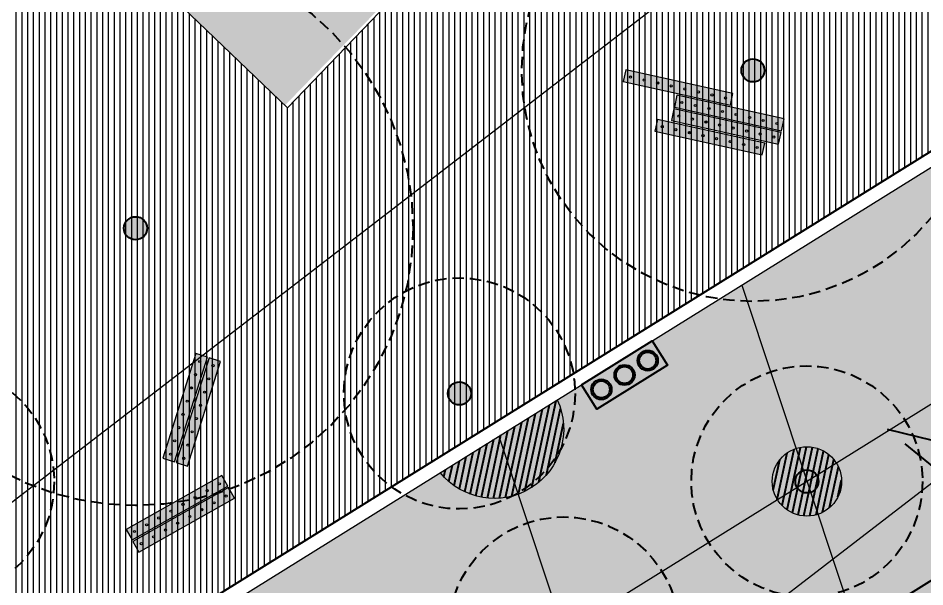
# Model space of a CAD drawing. Header units: metres. Extents: x 678805 to 1359287, y 2747329 to 5497370.
# Drawn here: x 679790.96 to 679810.57, y 2748713.14 to 2748725.44 of the extents above; entities that cross this region are included whole.
import ezdxf
from ezdxf.enums import TextEntityAlignment as Align

# ---------------------------------------------------------------- set-up
doc = ezdxf.new("R2010")
doc.units = ezdxf.units.M
doc.linetypes.add('XREF_MON_GENERAL_LAYOUT$0$DASHEDX2', pattern=[1.5, 1, -0.5])
doc.linetypes.add('XREF_MON_SFT_TREES$0$HIDDEN', pattern=[0.375, 0.25, -0.125])
for name, color, linetype in [('00_XREF_MON_HSC_PAVEMENT', 7, 'Continuous'), ('00_XREF_TWQ_BUILDINGS', 7, 'Continuous'), ('00_XREF_TWQ_SFT_TREES', 7, 'Continuous'), ('XREF_MON_BUILDINGS$0$COTAUX', 7, 'Continuous'), ('XREF_MON_GENERAL_LAYOUT$0$02-L-Edge Line Step -10cm', 6, 'Continuous'), ('XREF_MON_GENERAL_LAYOUT$0$02-L-Sailcloth', 8, 'XREF_MON_GENERAL_LAYOUT$0$DASHEDX2'), ('XREF_MON_HSC_FURNITURE$0$02-L-litter bin', 8, 'Continuous'), ('XREF_MON_HSC_PAVEMENT$0$03-TR-Tree Pit_Green', 74, 'Continuous'), ('XREF_MON_SFT_TREES$0$SL_TREE_CANOPY', 251, 'XREF_MON_SFT_TREES$0$HIDDEN'), ('XREF_MON_SFT_TREES$0$SL_TREE_TRUNK', 251, 'Continuous')]:
    doc.layers.add(name, color=color, linetype=linetype)
for name, color, linetype, true_color in [('02-L-Waterfeatures 01', 7, 'Continuous', 0x4da6ff), ('XREF_MON_HSC_PAVEMENT$0$03-TR-Tree Pit_White', 7, 'Continuous', 0xfcfcfc), ('XREF_MON_SFT_TREES$0$SL_TREE_ALBIZIA_LEBBECK', 7, 'Continuous', 0xa3a300), ('XREF_MON_SFT_TREES$0$SL_TREE_FICUS_RELIGIOSA', 7, 'Continuous', 0x405700), ('XREF_MON_SFT_TREES$0$SL_TREE_MELIA_AZEDARACH', 7, 'Continuous', 0xfcb0fa), ('XREF_MON_SFT_TREES$0$SL_TREE_ZIZIPHUS_SPINA', 7, 'Continuous', 0xc6d408)]:
    doc.layers.add(name, color=color, linetype=linetype, true_color=true_color)
for name, color, linetype, lineweight in [('XREF_MON_BUILDINGS$0$02-L-02 Retaining walls_levels', 21, 'Continuous', 5), ('XREF_MON_GENERAL_LAYOUT$0$02-L-Level Curves 0.25-0.75m', 33, 'Continuous', 5), ('XREF_MON_GENERAL_LAYOUT$0$02-L-Level Curves 1m', 37, 'Continuous', 5), ('XREF_MON_GENERAL_LAYOUT$0$02-L-Material Change', 251, 'Continuous', 5), ('XREF_MON_GENERAL_LAYOUT$0$04-BK-Tree Pit', 6, 'Continuous', 5), ('XREF_MON_HSC_FURNITURE$0$03-PG-CBIncluded', 8, 'Continuous', 5), ('XREF_MON_HSC_FURNITURE$0$05-Railing', 8, 'Continuous', 13), ('XREF_MON_HSC_PAVEMENT$0$02-L-B-Flat Bar', 251, 'Continuous', 5), ('XREF_MON_HSC_PAVEMENT$0$04-BK-Tree Pit', 6, 'Continuous', 5)]:
    doc.layers.add(name, color=color, linetype=linetype, lineweight=lineweight)
doc.layers.add('XREF_MON_HSC_FURNITURE$0$00-AUX', color=2, linetype='Continuous', plot=False)
for name, color, linetype, lineweight, true_color in [('XREF_MON_HSC_FURNITURE$0$05-Railing_wipeout', 7, 'Continuous', 13, 0xfcfcfc), ('XREF_MON_HSC_PAVEMENT$0$02-L-Joints-Paviment_06_Concrete Slab in sittu', 7, 'Continuous', 5, 0x999999), ('XREF_MON_HSC_PAVEMENT$0$03-TR-Pavement_02_Sealed Gravel', 7, 'Continuous', 5, 0x38321e), ('XREF_MON_HSC_PAVEMENT$0$03-TR-Pavement_06_Concrete Slab in situ', 7, 'Continuous', 9, 0xf7f7f7)]:
    doc.layers.add(name, color=color, linetype=linetype, lineweight=lineweight, true_color=true_color)
doc.layers.get('XREF_MON_SFT_TREES$0$SL_TREE_ALBIZIA_LEBBECK').off()
doc.layers.get('XREF_MON_SFT_TREES$0$SL_TREE_FICUS_RELIGIOSA').off()
doc.layers.get('XREF_MON_SFT_TREES$0$SL_TREE_MELIA_AZEDARACH').off()
doc.layers.get('XREF_MON_SFT_TREES$0$SL_TREE_ZIZIPHUS_SPINA').off()
doc.styles.add('XREF_MON_BUILDINGS$0$E200', font='verdana.ttf', dxfattribs={"height": 0.4})
doc.styles.add('XREF_MON_GENERAL_LAYOUT$0$Standard', font='arial.ttf')
doc.dimstyles.new('XREF_MON_BUILDINGS$0$E200', dxfattribs={"dimscale": 0.03, "dimtxt": 12, "dimasz": 1, "dimexe": 0.1, "dimexo": 1, "dimgap": 4, "dimtad": 1, "dimzin": 0, "dimdsep": 46, "dimtxsty": 'XREF_MON_BUILDINGS$0$E200', "dimblk1": 'XREF_MON_BUILDINGS$0$LINCOT200', "dimblk2": 'XREF_MON_BUILDINGS$0$LINCOT200', "dimsah": 1, "dimcen": 0.1, "dimdle": 0.1, "dimse1": 1, "dimse2": 1, "dimclrt": 256, "dimadec": 0, "dimazin": 0, "dimtfac": 0.01538461538461539, "dimtofl": 0, "dimtmove": 0, "dimatfit": 3, "dimldrblk": 'XREF_MON_BUILDINGS$0$LINCOT200', "dimfxl": 1, "dimtolj": 1, "dimtzin": 0, "dimarcsym": 0})
pattern_1 = [(45, (0, 0), (-0.2245064030267289, 0.2245064030267289), [])]
pattern_2 = [(70.44812939262282, (-2.328306436538696e-10, -4.656612873077393e-10), (-0.2991926023986827, 0.106254584230064), [])]

# ---------------------------------------------------------------- blocks, each defined once
blk = doc.blocks.new('XREF_MON_BUILDINGS$0$LINCOT200')
for p, q in [((0, -9.999961704014428), (0, 10.00003829598555)), ((3.694822225952521e-13, 3.829598557558711e-05), (10.00000000000051, 3.829598557558711e-05))]:
    blk.add_line(p, q)
at = {"const_width": 1.875}
blk.add_lwpolyline([(3.535533801624467, -3.535495714255788), (-3.535533950636761, 3.535572157214077)], dxfattribs=at)
at = {"layer": 'XREF_MON_BUILDINGS$0$COTAUX'}
blk.add_line((0, 0), (-1.249999999999915, 0), dxfattribs=at)
blk = doc.blocks.new('*D190')
at = {"layer": 'DEFPOINTS', "color": 0, "ltscale": 0.3, "transparency": 16777216}
for p in [(679837.4044155756, 2748729.927885811), (679838.1482472075, 2748728.735102327), (679797.0477290379, 2748703.104410835)]:
    blk.add_point(p, dxfattribs=at)
at = {"layer": 'XREF_MON_BUILDINGS$0$02-L-02 Retaining walls_levels', "color": 0, "lineweight": -2, "ltscale": 0.3, "transparency": 16777216}
blk.add_line((679796.3293532461, 2748704.313068833), (679837.3789597356, 2748729.912011296), dxfattribs=at)
at = {"layer": 'XREF_MON_BUILDINGS$0$02-L-02 Retaining walls_levels', "color": 0, "lineweight": -2, "ltscale": 0.3, "transparency": 16777216, "xscale": 0.03, "yscale": 0.03, "zscale": 0.03}
for p, rotation in [((679837.4044155756, 2748729.927885811), 31.94807474562076), ((679796.3038974062, 2748704.297194318), 211.9480747456207)]:
    blk.add_blockref('XREF_MON_BUILDINGS$0$LINCOT200', p, dxfattribs=dict(at, rotation=rotation))
at = {"layer": 'XREF_MON_BUILDINGS$0$02-L-02 Retaining walls_levels', "ltscale": 0.3, "transparency": 16777216, "insert": (679813.064222309, 2748715.13698724), "char_height": 0.4, "attachment_point": 5, "rotation": 31.948074745620758, "style": 'XREF_MON_BUILDINGS$0$E200'}
blk.add_mtext('\\A1;48.50', dxfattribs=at)
blk = doc.blocks.new('*D142')
at = {"layer": 'DEFPOINTS', "color": 0, "ltscale": 0.3, "transparency": 16777216}
for p in [(679818.252737588, 2748715.784056325), (679818.8558133002, 2748714.815227187), (679800.4373139526, 2748704.694330723)]:
    blk.add_point(p, dxfattribs=at)
at = {"layer": 'XREF_MON_BUILDINGS$0$02-L-02 Retaining walls_levels', "color": 0, "lineweight": -2, "ltscale": 0.3, "transparency": 16777216}
blk.add_line((679801.06585843, 2748703.741355354), (679818.8303445352, 2748714.799373417), dxfattribs=at)
at = {"layer": 'XREF_MON_BUILDINGS$0$02-L-02 Retaining walls_levels', "color": 0, "lineweight": -2, "ltscale": 0.3, "transparency": 16777216, "xscale": 0.03, "yscale": 0.03, "zscale": 0.03}
for p, rotation in [((679818.8558133002, 2748714.815227187), 31.90139317448292), ((679801.0403896649, 2748703.725501585), 211.9013931744829)]:
    blk.add_blockref('XREF_MON_BUILDINGS$0$LINCOT200', p, dxfattribs=dict(at, rotation=rotation))
at = {"layer": 'XREF_MON_BUILDINGS$0$02-L-02 Retaining walls_levels', "ltscale": 0.3, "transparency": 16777216, "insert": (679809.774522795, 2748709.549056957), "char_height": 0.4, "attachment_point": 5, "rotation": 31.901393174482926, "style": 'XREF_MON_BUILDINGS$0$E200'}
blk.add_mtext('\\A1;21.00', dxfattribs=at)
blk = doc.blocks.new('XREF_MON_SFT_TREES$0$Ziziphus_spina_christi')
h = blk.add_hatch()
h.set_pattern_fill('ANSI31', color=256, scale=0.1)
h.set_pattern_definition(pattern_1)
edge = h.paths.add_edge_path()
edge.add_arc((-6.661338147750939e-16, -8.881784197001252e-16), 5.000000000000001, 0, 360)
at = {"layer": 'XREF_MON_SFT_TREES$0$SL_TREE_TRUNK'}
h = blk.add_hatch(color=256, dxfattribs=at)
h.dxf.hatch_style = 1
edge = h.paths.add_edge_path()
edge.add_arc((0, 0), 0.2500003876001918, 0, 360)
at = {"layer": 'XREF_MON_SFT_TREES$0$SL_TREE_CANOPY', "linetype": 'XREF_MON_SFT_TREES$0$HIDDEN'}
blk.add_circle((0, 0), 5, dxfattribs=at)
at = {"layer": 'XREF_MON_SFT_TREES$0$SL_TREE_TRUNK'}
blk.add_circle((0, 0), 0.2500003876001918, dxfattribs=at)
blk = doc.blocks.new('XREF_MON_SFT_TREES$0$Albizia_lebbeck')
h = blk.add_hatch()
h.set_pattern_fill('ANSI31', color=256, scale=0.1)
h.set_pattern_definition(pattern_1)
edge = h.paths.add_edge_path()
edge.add_arc((0, 4.656612873077393e-10), 4.999999999981005, -25.44812939262281, 334.5518706073772)
at = {"layer": 'XREF_MON_SFT_TREES$0$SL_TREE_TRUNK'}
h = blk.add_hatch(color=256, dxfattribs=at)
h.dxf.hatch_style = 1
edge = h.paths.add_edge_path()
edge.add_arc((2.328306436538696e-10, 0), 0.2500003876001918, 0, 360)
at = {"layer": 'XREF_MON_SFT_TREES$0$SL_TREE_CANOPY', "linetype": 'XREF_MON_SFT_TREES$0$HIDDEN'}
blk.add_circle((2.328306436538696e-10, 0), 5, dxfattribs=at)
at = {"layer": 'XREF_MON_SFT_TREES$0$SL_TREE_TRUNK'}
blk.add_circle((2.328306436538696e-10, 0), 0.2500003876001918, dxfattribs=at)
blk = doc.blocks.new('XREF_MON_SFT_TREES$0$Ficus_religiosa')
h = blk.add_hatch()
h.set_pattern_fill('ANSI31', color=256, scale=0.1)
h.set_pattern_definition(pattern_1)
edge = h.paths.add_edge_path()
edge.add_arc((0, 4.656612873077393e-10), 6.000000000018226, -25.44812939262281, 334.5518706073772)
at = {"layer": 'XREF_MON_SFT_TREES$0$SL_TREE_TRUNK'}
h = blk.add_hatch(color=256, dxfattribs=at)
h.dxf.hatch_style = 1
edge = h.paths.add_edge_path()
edge.add_arc((2.328306436538696e-10, 4.656612873077393e-10), 0.2500003876001918, 0, 360)
at = {"layer": 'XREF_MON_SFT_TREES$0$SL_TREE_CANOPY', "linetype": 'XREF_MON_SFT_TREES$0$HIDDEN'}
blk.add_circle((2.328306436538696e-10, 4.656612873077393e-10), 6, dxfattribs=at)
at = {"layer": 'XREF_MON_SFT_TREES$0$SL_TREE_TRUNK'}
blk.add_circle((2.328306436538696e-10, 4.656612873077393e-10), 0.2500003876001918, dxfattribs=at)
blk = doc.blocks.new('XREF_MON_SFT_TREES$0$Melia_acedarach.B')
h = blk.add_hatch()
h.set_pattern_fill('ANSI31', color=256, scale=0.1, angle=25.44812939262281)
h.set_pattern_definition(pattern_2)
edge = h.paths.add_edge_path()
edge.add_arc((0, 0), 2.499999999665561, 3.180554681463517e-15, 360)
at = {"layer": 'XREF_MON_SFT_TREES$0$SL_TREE_TRUNK'}
h = blk.add_hatch(color=256, dxfattribs=at)
h.dxf.hatch_style = 1
edge = h.paths.add_edge_path()
edge.add_arc((0, 0), 0.2500003876001918, 0, 360)
at = {"layer": 'XREF_MON_SFT_TREES$0$SL_TREE_CANOPY', "linetype": 'XREF_MON_SFT_TREES$0$HIDDEN'}
blk.add_circle((0, 0), 2.5, dxfattribs=at)
at = {"layer": 'XREF_MON_SFT_TREES$0$SL_TREE_TRUNK'}
blk.add_circle((0, 0), 0.2500003876001918, dxfattribs=at)
blk = doc.blocks.new('XREF_MON_SFT_TREES$0$Melia_Azedarach.C')
h = blk.add_hatch()
h.set_pattern_fill('ANSI31', color=256, scale=0.1, angle=25.44812939262281)
h.set_pattern_definition(pattern_2)
edge = h.paths.add_edge_path()
edge.add_arc((0, 0), 2.499999999665561, 3.180554681463517e-15, 360)
at = {"layer": 'XREF_MON_SFT_TREES$0$SL_TREE_TRUNK'}
h = blk.add_hatch(color=256, dxfattribs=at)
h.dxf.hatch_style = 1
edge = h.paths.add_edge_path()
edge.add_arc((0, 0), 0.2500003876001918, 0, 360)
at = {"layer": 'XREF_MON_SFT_TREES$0$SL_TREE_CANOPY', "linetype": 'XREF_MON_SFT_TREES$0$HIDDEN'}
blk.add_circle((0, 0), 2.5, dxfattribs=at)
at = {"layer": 'XREF_MON_SFT_TREES$0$SL_TREE_TRUNK'}
blk.add_circle((0, 0), 0.2500003876001918, dxfattribs=at)
blk = doc.blocks.new('XREF_MON_SFT_TREES')
at = {"layer": 'XREF_MON_SFT_TREES$0$SL_TREE_ALBIZIA_LEBBECK', "rotation": 25.44812939262281}
blk.add_blockref('XREF_MON_SFT_TREES$0$Albizia_lebbeck', (679785.0039245648, 2748731.874189063), dxfattribs=at)
at = {"layer": 'XREF_MON_SFT_TREES$0$SL_TREE_FICUS_RELIGIOSA', "rotation": 25.44812939262281}
blk.add_blockref('XREF_MON_SFT_TREES$0$Ficus_religiosa', (679793.501589522, 2748720.897710971), dxfattribs=at)
at = {"layer": 'XREF_MON_SFT_TREES$0$SL_TREE_MELIA_AZEDARACH'}
for name, p in [('XREF_MON_SFT_TREES$0$Melia_Azedarach.C', (679800.5053574005, 2748717.324018744)), ('XREF_MON_SFT_TREES$0$Melia_Azedarach.C', (679789.242623511, 2748715.413066839)), ('XREF_MON_SFT_TREES$0$Melia_Azedarach.C', (679808.018265746, 2748715.420702684)), ('XREF_MON_SFT_TREES$0$Melia_acedarach.B', (679802.7654520909, 2748712.151302711))]:
    blk.add_blockref(name, p, dxfattribs=at)
at = {"layer": 'XREF_MON_SFT_TREES$0$SL_TREE_ZIZIPHUS_SPINA', "rotation": 25.44812939262281}
blk.add_blockref('XREF_MON_SFT_TREES$0$Ziziphus_spina_christi', (679806.8524749079, 2748724.313804801), dxfattribs=at)
blk = doc.blocks.new('XREF_MON_HSC_PAVEMENT$0$Tree Pit 3m Cut')
at = {"layer": 'XREF_MON_HSC_PAVEMENT$0$03-TR-Tree Pit_Green'}
h = blk.add_hatch(dxfattribs=at)
h.set_pattern_fill('ANSI31', color=256, scale=0.04, angle=33)
h.set_pattern_definition([(78, (-0.1000768191879615, -1.496657819952816), (-0.1242247452931933, 0.02640478473385544), [])])
edge = h.paths.add_edge_path()
edge.add_line((1.360556519008242, 0.6315741897560656), (-1.167494597029872, -0.941783607006073))
edge.add_arc((0, 4.656612873077393e-10), 1.499999999312476, 218.8920994064882, 384.9008620134583)
at = {"layer": 'XREF_MON_HSC_PAVEMENT$0$02-L-B-Flat Bar'}
blk.add_lwpolyline([(1.360556522500701, 0.6315741832368076, -0.8847934244830432), (-1.167494593071751, -0.9417836130596697, -0.8847934244830432)], format="xyb", dxfattribs=at)
blk = doc.blocks.new('*U529')
at = {"layer": 'XREF_MON_HSC_PAVEMENT$0$03-TR-Tree Pit_Green'}
h = blk.add_hatch(dxfattribs=at)
h.set_pattern_fill('ANSI31', color=256, scale=0.04, angle=33)
h.set_pattern_definition([(78, (0, 0), (-0.1242247452931933, 0.02640478473385544), [])])
edge = h.paths.add_edge_path()
edge.add_arc((0, -4.656612873077393e-10), 0.7500000004656613, 0, 360)
at = {"layer": 'XREF_MON_HSC_PAVEMENT$0$03-TR-Tree Pit_White'}
h = blk.add_hatch(color=256, dxfattribs=at)
h.dxf.hatch_style = 1
edge = h.paths.add_edge_path()
edge.add_arc((0, -4.656612873077393e-10), 0.7500000004656613, 0, 360)
blk.add_circle((0, 0), 0.75)
blk = doc.blocks.new('XREF_MON_HSC_PAVEMENT')
at = {"layer": 'XREF_MON_HSC_PAVEMENT$0$03-TR-Pavement_02_Sealed Gravel', "linetype": 'Continuous'}
h = blk.add_hatch(dxfattribs=at)
h.set_pattern_fill('ANSI31', color=256, scale=0.0393, angle=45)
h.set_pattern_definition([(90, (652974.1167151183, 2717198.732228751), (-0.1247775, 0), [])])
h.paths.add_polyline_path([(679798.2347297927, 2748737.95174715), (679798.2444824111, 2748737.944727982), (679804.7269669274, 2748731.776270695), (679796.7903832635, 2748723.502154004), (679788.9094638668, 2748731.061580403), (679781.3615741841, 2748725.484665073), (679790.8796820734, 2748710.231452696), (679812.8392557498, 2748723.898098897), (679802.241968447, 2748740.912578803)])
at = {"layer": 'XREF_MON_HSC_PAVEMENT$0$03-TR-Pavement_06_Concrete Slab in situ', "linetype": 'Continuous'}
h = blk.add_hatch(color=256, dxfattribs=at)
h.dxf.hatch_style = 1
h.paths.add_polyline_path([(679804.7077948553, 2748731.756308476), (679798.2444824101, 2748737.944727983), (679788.909462892, 2748731.061581339), (679796.7322374614, 2748723.557927816)])
h = blk.add_hatch(color=256, dxfattribs=at)
h.dxf.hatch_style = 1
h.paths.add_polyline_path([(679744.3891936372, 2748680.944030321), (679812.9976966362, 2748723.643350996), (679817.5971274439, 2748716.269611043), (679795.5676565206, 2748702.52985909), (679767.6978718902, 2748685.146730286), (679747.2203719937, 2748672.380224978)])
at = {"layer": 'XREF_MON_HSC_PAVEMENT$0$02-L-Joints-Paviment_06_Concrete Slab in sittu'}
for p, q in [((679744.3891936368, 2748680.944030321), (679812.9978388922, 2748723.643439539)), ((679815.2998804317, 2748719.952488124), (679745.7918536512, 2748676.693475202))]:
    blk.add_line(p, q, dxfattribs=at)
for points in [[(679806.6088859169, 2748719.667211007), (679809.4276455746, 2748711.17419436)], [(679801.3560010002, 2748716.398025749), (679804.1747606576, 2748707.905009102)]]:
    blk.add_lwpolyline(points, dxfattribs=at)
at = {"layer": 'XREF_MON_HSC_PAVEMENT$0$04-BK-Tree Pit'}
for name, p in [('XREF_MON_HSC_PAVEMENT$0$Tree Pit 3m Cut', (679801.259273294, 2748716.553008012)), ('*U529', (679808.0182657457, 2748715.420702683))]:
    blk.add_blockref(name, p, dxfattribs=at)
blk = doc.blocks.new('XREF_MON_HSC_FURNITURE$0$RAI_B_HL')
at = {"true_color": 0xfcfcfc}
h = blk.add_hatch(color=7, dxfattribs=at)
h.dxf.hatch_style = 1
h.paths.add_polyline_path([(2100.408730291529, 179.3850718154572), (2100.669834834756, 179.4104272206314), (2100.440281318035, 181.7743202596903), (2100.17917677504, 181.7489648545161)])
h.paths.add_polyline_path([(2100.490976556204, 180.1334598921239, -1), (2100.445133773843, 180.1290081795305, -1)], flags=16)
h.paths.add_polyline_path([(2100.487986809341, 180.1331695630215, -1), (2100.448123520473, 180.1292985090986, -1)], flags=0)
h.paths.add_polyline_path([(2100.41610086686, 180.4279828472063, -1), (2100.461943649221, 180.4324345597997, -1)], flags=16)
h.paths.add_polyline_path([(2100.520009462954, 179.8344852244481, -1), (2100.474166680593, 179.8300335118547, -1)], flags=16)
h.paths.add_polyline_path([(2100.387067959877, 180.7269575153477, -1), (2100.432910742471, 180.7314092270099, -1)], flags=16)
h.paths.add_polyline_path([(2100.549042369705, 179.5355105567724, -1), (2100.503199587576, 179.5310588441789, -1)], flags=16)
h.paths.add_polyline_path([(2100.358035053359, 181.0259321830235, -1), (2100.403877835488, 181.0303838951513, -1)], flags=16)
h.paths.add_polyline_path([(2100.329002146376, 181.3249068506993, -1), (2100.374844928971, 181.3293585628271, -1)], flags=16)
h.paths.add_polyline_path([(2100.299969239626, 181.6238815179095, -1), (2100.345812021988, 181.6283332305029, -1)], flags=16)
h = blk.add_hatch(color=7, dxfattribs=at)
h.dxf.hatch_style = 1
h.paths.add_polyline_path([(2100.109755623853, 179.3560389084741), (2100.370860167081, 179.3813943136483), (2100.141306650592, 181.7452873531729), (2099.880202107364, 181.719931947533)])
h.paths.add_polyline_path([(2100.192001888761, 180.1044269856066, -1), (2100.146159106167, 180.0999752730131, -1)], flags=16)
h.paths.add_polyline_path([(2100.189012141665, 180.1041366560385, -1), (2100.149148852797, 180.1002656016499, -1)], flags=0)
h.paths.add_polyline_path([(2100.117126199184, 180.3989499402232, -1), (2100.162968981778, 180.4034016528167, -1)], flags=16)
h.paths.add_polyline_path([(2100.221034795512, 179.8054523179308, -1), (2100.17519201315, 179.8010006053373, -1)], flags=16)
h.paths.add_polyline_path([(2100.088093292667, 180.6979246083647, -1), (2100.133936074795, 180.7023763204925, -1)], flags=16)
h.paths.add_polyline_path([(2100.250067702262, 179.5064776493236, -1), (2100.204224920133, 179.5020259376615, -1)], flags=16)
h.paths.add_polyline_path([(2100.059060385684, 180.9968992760405, -1), (2100.104903168278, 181.0013509886339, -1)], flags=16)
h.paths.add_polyline_path([(2100.030027478701, 181.2958739432506, -1), (2100.075870261295, 181.3003256563097, -1)], flags=16)
h.paths.add_polyline_path([(2100.000994572183, 181.5948486113921, -1), (2100.046837354545, 181.5993003235199, -1)], flags=16)
for points in [[(2100.408730291529, 179.3850718154572), (2100.669834834756, 179.4104272206314), (2100.440281318035, 181.7743202596903), (2100.17917677504, 181.7489648545161), (2100.408730291529, 179.3850718154572)], [(2100.109755623853, 179.3560389084741), (2100.370860167081, 179.3813943136483), (2100.141306650592, 181.7452873531729), (2099.880202107364, 181.719931947533), (2100.109755623853, 179.3560389084741)]]:
    blk.add_lwpolyline(points, close=True)
for centre, radius in [((2100.023915963247, 181.5970744676888), 0.02302921209943052), ((2100.32289063069, 181.6261073742062), 0.02302921209943052), ((2100.05294887023, 181.298099800013), 0.02302921209943057), ((2100.351923537673, 181.3271327065304), 0.02302921209943057), ((2100.081981776981, 180.9991251323372), 0.02302921209942363), ((2100.380956444656, 181.0281580388546), 0.02302921209942363), ((2100.111014683964, 180.7001504646614), 0.02302921209943071), ((2100.40998935164, 180.7291833716445), 0.02302921209943068), ((2100.140047590481, 180.40117579652), 0.02302921209942345), ((2100.439022258157, 180.430208703503), 0.02302921209942347), ((2100.169080497464, 180.1022011288442), 0.02302921209942341), ((2100.169080497464, 180.1022011288442), 0.02002540182559197), ((2100.468055164907, 180.1312340358272), 0.02302921209942338), ((2100.468055164907, 180.1312340358272), 0.02002540182559201), ((2100.198113404214, 179.8032264611684), 0.02302921209943065), ((2100.497088071657, 179.8322593681514), 0.02302921209943065), ((2100.227146311197, 179.5042517939582), 0.0230292120994306), ((2100.52612097864, 179.5332847004756), 0.02302921209943041)]:
    blk.add_circle(centre, radius)
blk = doc.blocks.new('XREF_MON_HSC_FURNITURE$0$RAI_D')
at = {"rotation": 324.4534980158393}
blk.add_blockref('XREF_MON_HSC_FURNITURE$0$RAI_B_HL', (-1815.644892962742, 1074.16246720543), dxfattribs=at)
blk = doc.blocks.new('XREF_MON_HSC_FURNITURE$0$RAI_A_HL')
at = {"true_color": 0xfcfcfc}
h = blk.add_hatch(color=7, dxfattribs=at)
h.dxf.hatch_style = 1
h.paths.add_polyline_path([(2094.887183385203, 181.5470563923009), (2094.776032072725, 181.7846776549704), (2092.624743381748, 180.7783764651977), (2092.735894693993, 180.5407552011311)])
h.paths.add_polyline_path([(2094.15433395002, 181.3744850521907, -1), (2094.173849065555, 181.3327652881853, -1)], flags=16)
h.paths.add_polyline_path([(2094.155606674729, 181.3717641984113, -1), (2094.172576341545, 181.3354861424305, -1)], flags=0)
h.paths.add_polyline_path([(2093.901763649657, 181.2054927945137, -1), (2093.882248533657, 181.2472125575878, -1)], flags=16)
h.paths.add_polyline_path([(2094.426419366384, 181.5017575467937, -1), (2094.445934482152, 181.4600377832539, -1)], flags=16)
h.paths.add_polyline_path([(2093.629678233759, 181.0782202994451, -1), (2093.61016311706, 181.1199400629848, -1)], flags=16)
h.paths.add_polyline_path([(2094.698504782282, 181.6290300423279, -1), (2094.718019898282, 181.5873102783225, -1)], flags=16)
h.paths.add_polyline_path([(2093.35759281693, 180.9509478039108, -1), (2093.338077701395, 180.9926675679162, -1)], flags=16)
h.paths.add_polyline_path([(2093.085507401032, 180.8236753102392, -1), (2093.065992285265, 180.8653950737789, -1)], flags=16)
h.paths.add_polyline_path([(2092.813421984902, 180.6964028156362, -1), (2092.793906869367, 180.7381225801073, -1)], flags=16)
h = blk.add_hatch(color=7, dxfattribs=at)
h.dxf.hatch_style = 1
h.paths.add_polyline_path([(2094.742370464141, 181.1476984815672), (2094.631219151197, 181.3853197447024), (2092.479930460686, 180.3790185539983), (2092.591081772698, 180.1413972908631)])
h.paths.add_polyline_path([(2094.009521028493, 180.9751271423884, -1), (2094.02903614426, 180.9334073774517, -1)], flags=16)
h.paths.add_polyline_path([(2094.010793753667, 180.9724062876776, -1), (2094.027763419552, 180.9361282321624, -1)], flags=0)
h.paths.add_polyline_path([(2093.756950728595, 180.8061348833144, -1), (2093.737435612595, 180.8478546468541, -1)], flags=16)
h.paths.add_polyline_path([(2094.281606445322, 181.1023996365257, -1), (2094.301121560158, 181.0606798725203, -1)], flags=16)
h.paths.add_polyline_path([(2093.484865311766, 180.6788623887114, -1), (2093.465350196231, 180.7205821522512, -1)], flags=16)
h.paths.add_polyline_path([(2094.553691860987, 181.2296721306629, -1), (2094.573206976987, 181.1879523671232, -1)], flags=16)
h.paths.add_polyline_path([(2093.212779895635, 180.5515898941085, -1), (2093.193264779868, 180.5933096576482, -1)], flags=16)
h.paths.add_polyline_path([(2092.940694479737, 180.4243173990399, -1), (2092.92117936397, 180.4660371630453, -1)], flags=16)
h.paths.add_polyline_path([(2092.668609063607, 180.2970449053682, -1), (2092.64909394714, 180.3387646679766, -1)], flags=16)
h = blk.add_hatch(color=7, dxfattribs=at)
h.dxf.hatch_style = 1
h.paths.add_polyline_path([(2096.085257117404, 181.1126176272519), (2095.974105805624, 181.3502388899215), (2093.82281711488, 180.343937699683), (2093.933968426427, 180.1063164356165)])
h.paths.add_polyline_path([(2095.352407682454, 180.9400462866761, -1), (2095.371922798688, 180.898326523602, -1)], flags=16)
h.paths.add_polyline_path([(2095.353680407396, 180.9373254333623, -1), (2095.370650073281, 180.9010473778471, -1)], flags=0)
h.paths.add_polyline_path([(2095.099837382091, 180.7710540289991, -1), (2095.080322266323, 180.8127737925388, -1)], flags=16)
h.paths.add_polyline_path([(2095.624493098818, 181.0673187822104, -1), (2095.644008215051, 181.0255990186706, -1)], flags=16)
h.paths.add_polyline_path([(2094.827751966426, 180.6437815343961, -1), (2094.808236849727, 180.6855012979358, -1)], flags=16)
h.paths.add_polyline_path([(2095.896578515414, 181.1945912768133, -1), (2095.916093630716, 181.1528715132736, -1)], flags=16)
h.paths.add_polyline_path([(2094.55566654983, 180.5165090402588, -1), (2094.536151434062, 180.5582288033329, -1)], flags=16)
h.paths.add_polyline_path([(2094.283581133233, 180.3892365447246, -1), (2094.264066017931, 180.4309563096613, -1)], flags=16)
h.paths.add_polyline_path([(2094.011495717103, 180.2619640505873, -1), (2093.991980601568, 180.3036838150583, -1)], flags=16)
h = blk.add_hatch(color=7, dxfattribs=at)
h.dxf.hatch_style = 1
h.paths.add_polyline_path([(2094.869642958278, 180.8756130649708), (2094.758491646266, 181.113234328106), (2092.607202954823, 180.1069331378676), (2092.718354267068, 179.8693118738011)])
h.paths.add_polyline_path([(2094.136793522863, 180.7030417248607, -1), (2094.15630863863, 180.6613219608553, -1)], flags=16)
h.paths.add_polyline_path([(2094.138066247804, 180.7003208706155, -1), (2094.155035914155, 180.6640428155661, -1)], flags=0)
h.paths.add_polyline_path([(2093.884223222034, 180.534049466718, -1), (2093.864708106266, 180.5757692297921, -1)], flags=16)
h.paths.add_polyline_path([(2094.408878938993, 180.8303142199293, -1), (2094.428394055227, 180.7885944554582, -1)], flags=16)
h.paths.add_polyline_path([(2093.612137806369, 180.4067769716494, -1), (2093.592622690368, 180.4484967361204, -1)], flags=16)
h.paths.add_polyline_path([(2094.680964355124, 180.9575867145322, -1), (2094.700479471125, 180.9158669505268, -1)], flags=16)
h.paths.add_polyline_path([(2093.340052389307, 180.2795044770464, -1), (2093.320537274005, 180.3212242405862, -1)], flags=16)
h.paths.add_polyline_path([(2093.067966973642, 180.1522319824435, -1), (2093.048451857874, 180.1939517469145, -1)], flags=16)
h.paths.add_polyline_path([(2092.795881557278, 180.0249594887719, -1), (2092.776366441511, 180.0666792518459, -1)], flags=16)
for points in [[(2094.887183385203, 181.5470563923009), (2094.776032072725, 181.7846776549704), (2092.624743381748, 180.7783764651977), (2092.735894693993, 180.5407552011311), (2094.887183385203, 181.5470563923009)], [(2094.742370464141, 181.1476984815672), (2094.631219151197, 181.3853197447024), (2092.479930460686, 180.3790185539983), (2092.591081772698, 180.1413972908631), (2094.742370464141, 181.1476984815672)], [(2096.085257117404, 181.1126176272519), (2095.974105805624, 181.3502388899215), (2093.82281711488, 180.343937699683), (2093.933968426427, 180.1063164356165), (2096.085257117404, 181.1126176272519)], [(2094.869642958278, 180.8756130649708), (2094.758491646266, 181.113234328106), (2092.607202954823, 180.1069331378676), (2092.718354267068, 179.8693118738011), (2094.869642958278, 180.8756130649708)]]:
    blk.add_lwpolyline(points, close=True)
for centre, radius in [((2094.708262340399, 181.6081701600924), 0.0230292119424661), ((2094.164091507671, 181.3536251694895), 0.02302921228145893), ((2094.164091507671, 181.3536251694895), 0.02002540190505735), ((2094.436176924268, 181.4808976654895), 0.0230292119424661), ((2093.892006092006, 181.2263526767492), 0.02302921228145893), ((2094.563449418871, 181.2088122488931), 0.0230292119424661), ((2095.906336073065, 181.1737313945778), 0.02302921204236422), ((2093.347835259279, 180.9718076861463), 0.0230292119424661), ((2093.61992067541, 181.099080181215), 0.0230292119424661), ((2094.019278586609, 180.9542672596872), 0.0230292119424661), ((2094.019278586609, 180.9542672596872), 0.02002540186575888), ((2094.291364002973, 181.0815397538245), 0.02302921228145893), ((2095.634250656469, 181.0464588999748), 0.0230292119424661), ((2093.075749843149, 180.8445351920091), 0.02302921228145893), ((2093.747193170479, 180.8269947650842), 0.0230292119424661), ((2094.418636496644, 180.8094543372281), 0.02302921228145893), ((2094.690721913241, 180.9367268322967), 0.0230292119424661), ((2095.090079824207, 180.7919139117002), 0.02302921228145893), ((2095.362165240571, 180.9191864053719), 0.02302921238135705), ((2095.362165240571, 180.9191864053719), 0.02002540190505735), ((2092.803664427018, 180.7172626974061), 0.0230292119424661), ((2093.203022337751, 180.5724497758783), 0.02302921228145893), ((2093.475107754348, 180.6997222709469), 0.0230292119424661), ((2093.874465664616, 180.5549093489535), 0.0230292119424661), ((2094.146551080514, 180.6821818435565), 0.0230292119424661), ((2094.146551080979, 180.6821818430908), 0.02002540186575888), ((2094.817994408542, 180.6646414166316), 0.0230292119424661), ((2092.930936921155, 180.4451772808097), 0.0230292119424661), ((2093.602380248485, 180.4276368538849), 0.0230292119424661), ((2094.273823576048, 180.4100964274257), 0.02302921238135705), ((2094.545908991946, 180.5373689210974), 0.0230292119424661), ((2092.658851505723, 180.3179047871381), 0.0230292119424661), ((2093.058209415758, 180.173091864679), 0.0230292119424661), ((2093.330294831889, 180.300364359282), 0.02302921228145893), ((2094.001738159219, 180.2828239318915), 0.0230292119424661), ((2092.786123999627, 180.0458193696104), 0.0230292119424661)]:
    blk.add_circle(centre, radius)
blk = doc.blocks.new('XREF_MON_HSC_FURNITURE$0$RAI_A')
at = {"rotation": 174.9313728525879}
blk.add_blockref('XREF_MON_HSC_FURNITURE$0$RAI_A_HL', (2102.871555798112, -5.017706621085203), dxfattribs=at)
blk = doc.blocks.new('XREF_MON_HSC_FURNITURE$0$3 concrete recycling bins')
at = {"true_color": 0xfcfcfc}
h = blk.add_hatch(color=7, dxfattribs=at)
h.dxf.hatch_style = 1
edge = h.paths.add_edge_path()
edge.add_arc((-0.5902447532862425, 0), 0.220122376663662, 0, 360)
h = blk.add_hatch(color=7, dxfattribs=at)
h.dxf.hatch_style = 1
edge = h.paths.add_edge_path()
edge.add_arc((0, 0), 0.220122376663662, 0, 360)
h = blk.add_hatch(color=7, dxfattribs=at)
h.dxf.hatch_style = 1
edge = h.paths.add_edge_path()
edge.add_arc((0.5902447532862425, 0), 0.220122376663662, 0, 360)
for points in [[(-0.7725822888314724, 0), (-0.8103671302087605, 0)], [(-0.4990759855136275, 0.1579089378938079), (-0.4801835652906448, 0.1906315702944994)], [(-0.1823375353123993, 0), (-0.220122376922518, 0)], [(0.09116876777261496, 0.1579089378938079), (0.1100611879955977, 0.1906315702944994)], [(0.4079072179738432, 0), (0.3701223763637245, 0)], [(0.6814135210588574, 0.1579089378938079), (0.7003059415146708, 0.1906315707601607)], [(-0.4990759855136275, -0.1579089378938079), (-0.4801835650578141, -0.1906315698288381)], [(0.09116876777261496, -0.1579089378938079), (0.1100611882284284, -0.1906315698288381)], [(0.6814135212916881, -0.1579089378938079), (0.7003059415146708, -0.1906315702944994)]]:
    blk.add_lwpolyline(points)
for centre, radius in [((-0.5902447532862425, 0), 0.220122376663662), ((0, 0), 0.220122376663662), ((0.5902447532862425, 0), 0.220122376663662), ((-0.5902447532862425, 0), 0.1823646494799451), ((0, 0), 0.1823646494799451), ((0.5902447532862425, 0), 0.1823646494799451)]:
    blk.add_circle(centre, radius)
at = {"layer": 'XREF_MON_HSC_FURNITURE$0$00-AUX'}
blk.add_lwpolyline([(-0.9003996890969574, 0.3114536642096937), (0.8995672105811536, 0.3114536642096937), (0.8995672105811536, -0.3114479319192469), (-0.9003996890969574, -0.3114479319192469)], close=True, dxfattribs=at)
blk = doc.blocks.new('XREF_MON_HSC_FURNITURE')
at = {"layer": 'XREF_MON_HSC_FURNITURE$0$05-Railing_wipeout', "true_color": 0xfcfcfc, "extrusion": (3.300366368000009e-06, 8.143224356277003e-07, 0.9999999999942222)}
h = blk.add_hatch(color=7, dxfattribs=at)
h.dxf.hatch_style = 1
h.paths.add_polyline_path([(679795.5942838362, 2748702.548701115), (679839.3202355269, 2748729.817911333), (679839.4261320379, 2748729.648040663), (679795.6911966103, 2748702.393057329)])
at = {"layer": 'XREF_MON_HSC_FURNITURE$0$05-Railing', "extrusion": (3.300366368000009e-06, 8.143224356277003e-07, 0.9999999999942222), "elevation": 4.482070226772229}
blk.add_lwpolyline([(679795.5942838362, 2748702.548701115), (679839.3202355269, 2748729.817911333), (679839.4261320379, 2748729.648040663), (679795.6911966103, 2748702.393057329)], close=True, dxfattribs=at)
at = {"layer": 'XREF_MON_HSC_FURNITURE$0$02-L-litter bin', "rotation": 31.8964806862622}
blk.add_blockref('XREF_MON_HSC_FURNITURE$0$3 concrete recycling bins', (679804.0749732848, 2748717.723359358), dxfattribs=at)
at = {"layer": 'XREF_MON_HSC_FURNITURE$0$03-PG-CBIncluded'}
for name, p, rotation in [('XREF_MON_HSC_FURNITURE$0$RAI_A', (679805.0856512063, 2748723.980526672), 327.5675484883457), ('XREF_MON_HSC_FURNITURE$0$RAI_D', (679792.9523067129, 2748716.633518595), 192.4989789507363), ('XREF_MON_HSC_FURNITURE$0$RAI_D', (679792.9530171667, 2748715.681917746), 149.368036414948)]:
    blk.add_blockref(name, p, dxfattribs=dict(at, rotation=rotation))
blk = doc.blocks.new('XREF_MON_GENERAL_LAYOUT$0$Tree Pit 1.5m')
blk.add_circle((0, 0), 0.75)
blk = doc.blocks.new('XREF_MON_GENERAL_LAYOUT')
at = {"layer": 'XREF_MON_GENERAL_LAYOUT$0$02-L-Edge Line Step -10cm'}
blk.add_line((679790.8797329696, 2748710.231371131), (679813.0939570037, 2748724.056614759), dxfattribs=at)
at = {"layer": 'XREF_MON_GENERAL_LAYOUT$0$02-L-Level Curves 0.25-0.75m', "ltscale": 0.3}
blk.add_lwpolyline([(679904.8819926027, 2748668.274813957), (679853.8200299364, 2748697.564328512), (679855.447206556, 2748698.577406319), (679853.0586519139, 2748702.41475819), (679851.9358854565, 2748701.854903802), (679849.1825693405, 2748706.278525983), (679848.0596858206, 2748705.718598768), (679845.3070944485, 2748710.141178292), (679844.1842111925, 2748709.581251208), (679841.4309079244, 2748714.004893058), (679840.3080246674, 2748713.444965974), (679837.5505198608, 2748717.866464491), (679836.4276366029, 2748717.306537407), (679833.6714116512, 2748721.735133785), (679832.558677124, 2748721.167493941), (679830.728560262, 2748724.107882541), (679819.6213235745, 2748717.180956143), (679815.9488373034, 2748719.41720056), (679748.7760213789, 2748667.66098595)], dxfattribs=at)
at = {"layer": 'XREF_MON_GENERAL_LAYOUT$0$02-L-Level Curves 1m', "ltscale": 0.3}
blk.add_lwpolyline([(679939.0746948025, 2748829.193853367), (679744.8513635417, 2748679.546049018), (679744.5222195563, 2748671.488227124), (679748.7453923573, 2748667.738637794), (679752.2707551699, 2748657.062433172), (679759.2131968511, 2748645.901765701), (679756.556355869, 2748644.084405266), (679763.6321909098, 2748622.664114729), (679762.6825679726, 2748622.35057783), (679756.7441570135, 2748640.327724644), (679748.4762369917, 2748632.968409274), (679749.8393006141, 2748630.778419761), (679744.8029938093, 2748627.333431978)], dxfattribs=at)
at = {"layer": 'XREF_MON_GENERAL_LAYOUT$0$02-L-Material Change', "ltscale": 0.3}
blk.add_line((679790.9536504686, 2748709.924019259), (679813.2525460797, 2748723.801959086), dxfattribs=at)
blk.add_lwpolyline([(679798.2444824101, 2748737.944727983), (679804.7269669272, 2748731.776270695), (679796.7851646987, 2748723.507159684), (679788.9094593403, 2748731.061584746)], dxfattribs=at)
at = {"layer": 'XREF_MON_GENERAL_LAYOUT$0$02-L-Sailcloth', "elevation": 1.598355048974698e-05}
for points in [[(679809.7550545206, 2748716.550897757, 0.1220406100798787), (679849.9788149649, 2748716.140946315, 0.1812820102438194), (679853.8749382674, 2748695.475533632, 0.1249326505618752), (679823.1347833069, 2748698.760612651, 0.1274102382806414)], [(679807.4068221297, 2748681.040141942, 0.09514147765321362), (679823.4856151702, 2748714.588794793, 0.1397287797985837), (679830.6128966669, 2748681.539880088, 0.3040801956612816)]]:
    blk.add_lwpolyline(points, format="xyb", close=True, dxfattribs=at)
at = {"layer": 'XREF_MON_GENERAL_LAYOUT$0$04-BK-Tree Pit'}
blk.add_blockref('XREF_MON_GENERAL_LAYOUT$0$Tree Pit 1.5m', (679808.0182657457, 2748715.420702683), dxfattribs=at)
at = {"style": 'XREF_MON_GENERAL_LAYOUT$0$Standard'}
for tag, height, rotation, p in [('604,00', 1, 330.2642936667779, (679905.770310239, 2748776.557787406)), ('603,00', 1, 330.2642936667779, (679901.860927013, 2748753.477248972)), ('600,00', 1, 133.8259836638873, (679944.5968217494, 2748745.152639077)), ('602,00', 1, 330.2642936667779, (679883.3191980837, 2748738.726865312)), ('601,00', 1, 117.8905743169221, (679920.9720408977, 2748732.870057053)), ('601,00', 1, 330.2642936667779, (679864.7774691544, 2748723.976481652)), ('600,00', 1, 40.88332108062335, (679777.4053656742, 2748705.443575754, 1.169999999973397)), ('602,00', 1, 330.2642936667779, (679941.2749349186, 2748705.483031567)), ('601,00', 1, 40.88332108062335, (679701.7983696235, 2748703.888586182, 1.169999999973397)), ('598,00', 0.9999999999999999, 62.09100844466732, (679810.2666232066, 2748702.618736548)), ('600,00', 1, 330.2642936667779, (679877.7814736818, 2748691.131234986)), ('600,00', 0.9999999999999999, 19.55108886768879, (679920.4438211058, 2748685.495504646)), ('601,00', 1, 330.2642936667779, (679934.8129193163, 2748683.803636156)), ('599,00', 1, 330.2642936667779, (679854.5671008349, 2748679.061113989)), ('600,00', 1, 88.39282059591216, (679743.9134691327, 2748675.571576328)), ('599,00', 0.9999999999999998, 20.60862043003912, (679924.2598928241, 2748675.216416284)), ('601,00', 1, 88.39282059591216, (679728.0345944045, 2748671.317844195, -2)), ('602,00', 1, 88.39282059591216, (679711.8257639392, 2748665.966083916, -1)), ('603,00', 1, 88.39282059591216, (679695.6151318625, 2748660.611015213)), ('599,00', 1, 40.88332108062335, (679788.8072719976, 2748655.829159783, 1.169999999973397)), ('601,00', 1, 40.88332108062335, (679627.6123405045, 2748644.602575284, 1.169999999973397)), ('603,00', 0.9999999999999999, 41.70580600405471, (679702.4989019763, 2748628.484392532, 1.169999999925494)), ('600,00', 1, 40.88332108062335, (679645.924961585, 2748597.926138933, 1.169999999973397)), ('599,00', 1, 34.22767859632935, (679673.5743901337, 2748555.136007577, 5.33999999991769))]:
    blk.add_attdef(tag, text='', height=height, rotation=rotation, dxfattribs=at).set_placement(p, align=Align.MIDDLE)
at = {"ltscale": 0.3, "style": 'XREF_MON_GENERAL_LAYOUT$0$Standard'}
for tag, height, rotation, p in [('603,50', 1, 330.2642936667779, (679911.500620042, 2748760.570188188)), ('602,50', 1, 330.2642936667779, (679892.8646878856, 2748745.846442295)), ('600,50', 1, 133.8259836638873, (679933.0482653556, 2748738.729379551)), ('601,50', 1, 330.2642936667779, (679873.5807466183, 2748731.671495228)), ('601,50', 0.9999999999999999, 101.285674792814, (679909.5220062692, 2748726.945334854)), ('602,50', 1, 330.2642936667779, (679948.6248547818, 2748713.859774644)), ('600,50', 1, 39.60595393010205, (679743.242567131, 2748706.971262414)), ('600,50', 1, 330.2642936667779, (679880.2659989139, 2748702.726026631)), ('600,50', 0.9999999999999999, 17.35374479888441, (679917.6150982407, 2748690.553931213)), ('599,50', 1, 330.2642936667779, (679867.1974978975, 2748684.716235158)), ('599,50', 0.9999999999999999, 18.89438680505554, (679921.7103896159, 2748680.578430657)), ('599,50', 1, 39.60595393010205, (679778.9914550197, 2748677.241243556)), ('600,50', 1, 88.39282059591216, (679735.9248694875, 2748673.586085743)), ('601,50', 1, 88.39282059591216, (679719.9062925801, 2748668.580993867)), ('602,50', 1, 88.39282059591216, (679703.4737899266, 2748663.451811911)), ('598,50', 1, 330.2642936667779, (679861.7651457089, 2748662.396830559)), ('601,50', 1, 39.60595393010205, (679610.5132742386, 2748662.061190253)), ('600,00', 0.9999999999999999, 41.70580600405471, (679752.30764285, 2748637.685423907)), ('601,00', 0.9999999999999999, 41.70580600405471, (679736.0440844187, 2748634.537594622)), ('599,00', 0.9999999999999999, 35.08346035422691, (679763.0433427037, 2748634.41500971, 1.169999999925494)), ('602,00', 0.9999999999999999, 41.70580600405471, (679720.1743132578, 2748633.095905716, 1.169999999925494)), ('600,00', 0.9999999999999999, 35.08346035422691, (679747.0628417195, 2748629.903108784, 1.169999999925494)), ('601,00', 0.9999999999999999, 35.08346035422691, (679731.2455695962, 2748625.23889635, 1.169999999925494)), ('600,50', 1, 39.60595393010205, (679636.919713499, 2748621.33866227)), ('602,00', 0.9999999999999999, 35.08346035422691, (679715.3997742002, 2748620.639385471, 1.169999999925494)), ('599,50', 1, 28.76039513677905, (679659.4816038228, 2748574.323313434))]:
    blk.add_attdef(tag, text='', height=height, rotation=rotation, dxfattribs=at).set_placement(p, align=Align.MIDDLE)
blk = doc.blocks.new('XREF_MON_BUILDINGS')
at = {"layer": 'XREF_MON_BUILDINGS$0$02-L-02 Retaining walls_levels', "ltscale": 0.3}
for base, p1, p2, angle, text, picture, middle in [((679837.4044155756, 2748729.927885811), (679797.0477290382, 2748703.104410834), (679838.1482472075, 2748728.735102326), 31.948074745153367, '48.50', '*D190', (679813.2383835393, 2748714.857708126)), ((679818.8558133002, 2748714.815227187), (679800.4373139526, 2748704.694330723), (679818.2527375879, 2748715.784056325), 31.901393175562287, '21.00', '*D142', (679809.9480305351, 2748709.270320223))]:
    dim = blk.add_linear_dim(base=base, p1=p1, p2=p2, angle=angle, text=text, dimstyle='XREF_MON_BUILDINGS$0$E200', dxfattribs=at)
    dim.commit()
    dim.dimension.update_dxf_attribs({"geometry": picture, "text_midpoint": middle, "dimtype": 129})

msp = doc.modelspace()

# ---------------------------------------------------------------- block references
at = {"layer": '00_XREF_MON_HSC_PAVEMENT'}
msp.add_blockref('XREF_MON_HSC_PAVEMENT', (0, 0), dxfattribs=at)

# ---------------------------------------------------------------- next in the draw order: block references
at = {"layer": '00_XREF_TWQ_BUILDINGS'}
msp.add_blockref('XREF_MON_BUILDINGS', (0, 0), dxfattribs=at)

# ---------------------------------------------------------------- next in the draw order: block references
msp.add_blockref('XREF_MON_BUILDINGS', (0, 0))

# ---------------------------------------------------------------- next in the draw order: block references
msp.add_blockref('XREF_MON_HSC_FURNITURE', (0, 0), dxfattribs=at)
at = {"layer": '00_XREF_TWQ_SFT_TREES'}
msp.add_blockref('XREF_MON_SFT_TREES', (0, 0), dxfattribs=at)
at = {"layer": '02-L-Waterfeatures 01', "color": 18, "true_color": 0x000000}
msp.add_blockref('XREF_MON_GENERAL_LAYOUT', (0, 0), dxfattribs=at)

doc.saveas('drawing.dxf')
